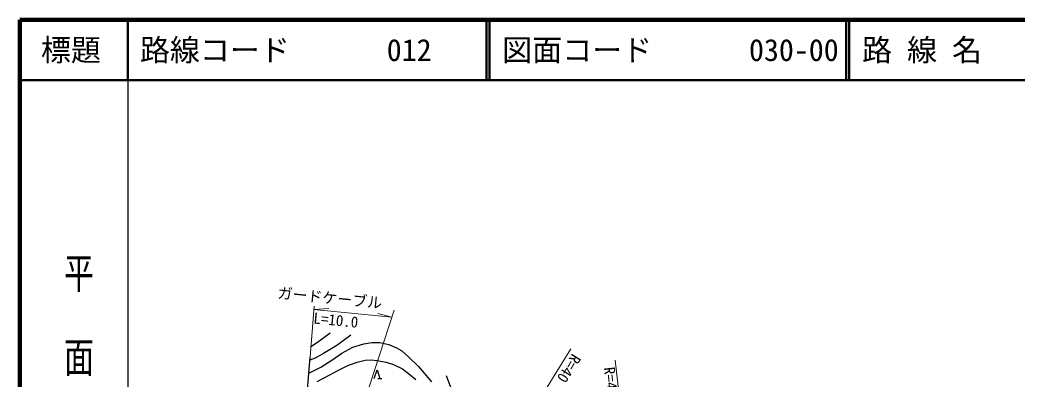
# Model space of a CAD drawing. Units: millimetres, scale not verified. Extents: x 40000 to 680000, y 20000 to 380000.
# Drawn here: x 40000 to 206209, y 320261 to 380000 of the extents above; entities that cross this region are included whole.
import ezdxf
from ezdxf.enums import TextEntityAlignment as Align

# ---------------------------------------------------------------- set-up
doc = ezdxf.new("R2010")
doc.units = ezdxf.units.MM
doc.header["$LTSCALE"] = 1000
for name, color, linetype, lineweight in [('M-BGD', 7, 'Continuous', 25), ('M-BMK-OTRS', 5, 'Continuous', 25), ('M-STR-HTXT', 7, 'Continuous', 13), ('M-TTL', 2, 'Continuous', 140), ('M-TTL-BAND', 7, 'Continuous', 25), ('M-TTL-LINE', 7, 'Continuous', 50)]:
    doc.layers.add(name, color=color, linetype=linetype, lineweight=lineweight)
doc.layers.add('M-TTL-TXT', color=7, linetype='Continuous')
doc.styles.add('@ＭＳ ゴシック', font='')
doc.styles.add('ＭＳ ゴシック', font='')
doc.styles.get('@ＭＳ ゴシック').set_extended_font_data('@MS Gothic')
doc.styles.get('ＭＳ ゴシック').set_extended_font_data('MS Gothic')

msp = doc.modelspace()

# ---------------------------------------------------------------- linework, layer by layer
at = {"layer": 'M-BGD'}
msp.add_line((99663, 320340), (100330, 320340), dxfattribs=at)
for points in [[(95137, 327547), (92817, 325823), (90586, 324485), (89218, 323742), (88325, 323404)], [(91686, 327904), (89813, 326477), (88417, 325535)], [(88143, 321228), (90169, 322255), (91984, 323385), (93679, 324545), (95464, 325585), (97338, 326120), (98677, 326328), (100015, 326328), (101502, 326001), (102771, 325453), (103652, 324929), (104771, 323978), (106413, 322359), (108580, 319789)], [(89547, 319844), (91571, 320925), (93221, 321798), (94649, 322491), (96230, 323059), (97519, 323405), (98531, 323433), (99502, 323322), (101055, 323045), (102275, 322671), (103778, 321937), (105053, 320981), (105982, 320191)], [(99057, 320340), (99527, 321778), (99996, 320340)], [(127647, 310244), (125644, 310162), (124480, 310208), (123331, 310407), (121829, 310698), (120158, 311204), (118887, 311709), (117477, 312414), (116389, 313072), (115377, 313869), (114463, 314817), (113263, 316217), (112416, 317663), (111660, 319268), (111106, 320776)]]:
    msp.add_lwpolyline(points, dxfattribs=at)
at = {"layer": 'M-BMK-OTRS'}
msp.add_line((86178, 297780), (88366, 323887), dxfattribs=at)
at = {"layer": 'M-STR-HTXT'}
for p, q in [((88366, 323887), (89058, 332406)), ((89012, 331843), (91463, 331986)), ((89012, 331843), (102018, 330552)), ((96583, 313957), (102400, 331718)), ((102018, 330552), (99643, 331174)), ((115727, 299450), (131822, 325270)), ((142590, 292767), (139237, 323417))]:
    msp.add_line(p, q, dxfattribs=at)
at = {"layer": 'M-TTL'}
for p, q in [((40000, 380000), (40000, 20000)), ((680000, 380000), (40000, 380000))]:
    msp.add_line(p, q, dxfattribs=at)
at = {"layer": 'M-TTL-BAND'}
msp.add_line((58000, 370000), (58000, 20000), dxfattribs=at)
at = {"layer": 'M-TTL-LINE'}
for p, q in [((58000, 380000), (58000, 370000)), ((117750, 380000), (117750, 370000)), ((118250, 380000), (118250, 370000)), ((177750, 380000), (177750, 370000)), ((178250, 380000), (178250, 370000)), ((40000, 370000), (680000, 370000))]:
    msp.add_line(p, q, dxfattribs=at)

# ---------------------------------------------------------------- texts
at = {"layer": 'M-STR-HTXT', "style": 'ＭＳ ゴシック'}
for s, rotation, p in [('ガードケーブル', 354.331, (82809, 333166)), ('L=10.0', 354.331, (88800, 328970)), ('R=40', 238.063, (131600, 324913)), ('R=40', 276.243, (136774, 322101))]:
    msp.add_text(s, height=1833, rotation=rotation, dxfattribs=at).set_placement(p, align=Align.BOTTOM_LEFT)
at = {"layer": 'M-TTL-BAND', "style": '@ＭＳ ゴシック', "width": 1.4}
msp.add_text('平  面  図', height=3666, rotation=270, dxfattribs=at).set_placement((49777, 306475), align=Align.MIDDLE_RIGHT)
at = {"layer": 'M-TTL-TXT', "style": 'ＭＳ ゴシック'}
msp.add_text('標題', height=3666, dxfattribs=at).set_placement((48500, 375000), align=Align.MIDDLE_CENTER)
for s, p in [('路線コード', (60000, 375000)), ('路 線 名', (180380, 375000)), ('012', (101142, 375000)), ('図面コード', (120380, 375000)), ('030-00', (161521, 375000))]:
    msp.add_text(s, height=3666, dxfattribs=at).set_placement(p, align=Align.MIDDLE_LEFT)

doc.saveas('drawing.dxf')
